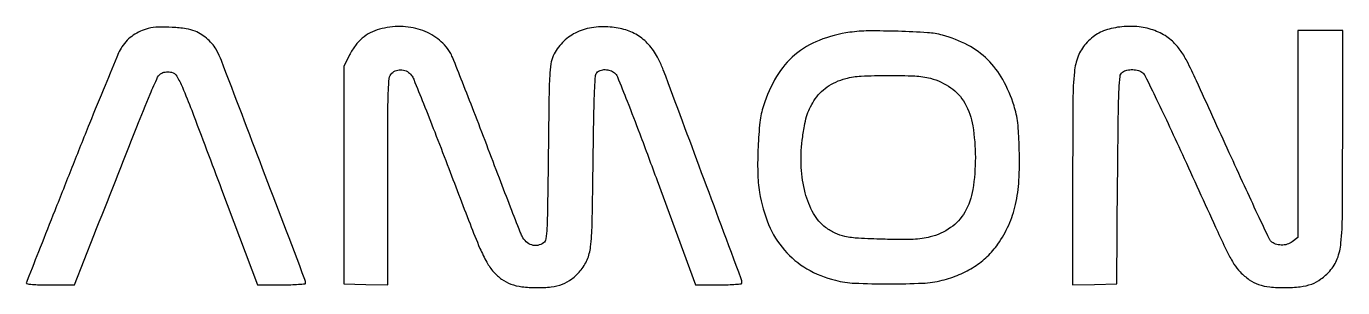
# Model space of a CAD drawing. Extents: x 0 to 673, y 1 to 134.
import ezdxf

# ---------------------------------------------------------------- set-up
doc = ezdxf.new("R2010")
doc.units = 0

msp = doc.modelspace()

# ---------------------------------------------------------------- linework, layer by layer
for points in [[(62.589293, 132.945469, 0.042478), (58.537683, 131.554599, 0.047318), (54.932406, 129.537229, 0.047783), (51.800105, 126.897797, 0.044905), (49.152889, 123.659759, 0.049546), (47.405419, 120.434897, 0.001065), (40.474558, 103.831304, 0.002439), (32.496297, 84.335308, 0.001642), (23.568257, 62, -0.000019), (14.803918, 39.866006, -0.00003), (7.340726, 21.023438, -0.000004), (0.696277, 4.251355, -0.002256), (0.294333, 3.25, 0.450564), (0.603731, 2.626179, 0.040068), (2.549526, 2.264789, 0.021616), (6.045572, 2.053658, 0.004273), (12.32347, 2), (24.860917, 2), (34.828665, 27.25, -0.000233), (56.777355, 82.773863, -0.00481), (63.552319, 99.41947, -0.010157), (67.378332, 108.068839, -0.178481), (69.520554, 110.191319, -0.054087), (70.605905, 110.550339, -0.032878), (71.944506, 110.746703, -0.032667), (73.314421, 110.766721, -0.04884), (74.497636, 110.589949, -0.199513), (77.111242, 108.644984, -0.033398), (80.004091, 102.955827, -0.010216), (84.767963, 91.138896, -0.000475), (100.054825, 50.75), (118.453369, 2), (130.726685, 2, 0.006515), (135.432685, 2.061318, 0.010829), (139.394714, 2.250511, 0.00463), (142.685933, 2.509844, 0.388698), (143, 2.852804, 0.091333), (142.669291, 4.648161, 0.000042), (121.016922, 61.413051, 0.000126), (99.949824, 116.587943, 0.029042), (97.697444, 121.590488, 0.050614), (95.725857, 124.584929, 0.039888), (93.041117, 127.391896, 0.039159), (89.88326, 129.790709, 0.043703), (86.5, 131.569348, 0.064463), (81.918199, 132.827102, 0.020421), (74.849599, 133.524379, 0.020774), (67.668487, 133.638906, 0.055101)], [(180.71348, 132.577822, 0.054737), (176.022749, 130.747282, 0.057628), (171.928833, 127.967087, 0.055052), (168.429009, 124.203587, 0.043167), (165.5, 119.456561), (162.5, 113.5), (162.5, 58), (162.5, 2.5), (173.75, 2.217249), (185, 1.934498), (185, 54.967249, -0.000547), (185.037928, 89.624195, -0.008792), (185.269412, 101.330151, -0.022743), (185.777706, 107.452343, -0.165765), (187.058961, 110.058961, -0.116417), (189.403226, 111.507904, -0.107038), (192.224123, 111.815331, -0.10422), (194.980172, 110.925198, -0.10489), (197.135312, 109, -0.062118), (198.256291, 106.989352, -0.000943), (203.254246, 94.571266, -0.002524), (208.964956, 80.093247, -0.001664), (215.391649, 63.391543, 0.000966), (227.008681, 33.074938, 0.009866), (232.094656, 20.616867, 0.024408), (235.564611, 13.544606, 0.05395), (239.017888, 8.632408, 0.057035), (243.167317, 4.871539, 0.067504), (247.840959, 2.393263, 0.057862), (253.57769, 1.006604, 0.029364), (261, 0.53942, 0.030312), (268.547789, 0.965988, 0.062004), (274.296844, 2.378424, 0.071201), (279.004984, 4.99296, 0.053493), (283.321882, 9.062943, 0.075878), (286.867335, 14.762522, 0.071719), (288.638316, 21.371392, 0.024746), (289.42567, 32.740434, 0.001746), (289.940864, 64.598175, -0.001179), (290.286533, 87.585858, -0.006201), (290.662671, 100.206615, -0.005535), (291.099893, 108.407239, -0.158545), (291.872445, 110.348175, -0.137702), (293.602667, 111.541645, -0.085468), (296.054953, 111.93646, -0.079471), (298.675205, 111.488023, -0.091514), (300.885229, 110.25, -0.123724), (302.31486, 108.295185, -0.002082), (307.325126, 95.790701, -0.004274), (313.748077, 79.150958, -0.001517), (322.657198, 55.25), (342.322369, 2), (354.161185, 2, 0.00665), (359.018103, 2.064599, 0.014224), (362.762584, 2.270921, 0.009127), (365.62049, 2.562704, 0.379488), (366, 2.990724, 0.089446), (365.636762, 5.004961, 0.000056), (345.400909, 59.26792, 0.000168), (325.778701, 111.813196, 0.028764), (323.3415, 117.341207, 0.056281), (318.882654, 124.070268, 0.07198), (313.345557, 129.019948, 0.071866), (306.625027, 132.202287, 0.055876), (298.668934, 133.708677, 0.05874), (289.110968, 133.308354, 0.077425), (280.825923, 130.620158, 0.083676), (274.229152, 125.757082, 0.083649), (269.589787, 119, 0.070889), (268.353639, 114.905769, 0.024813), (267.725681, 108.774624, 0.009516), (267.359553, 97.822799, 0.000809), (267, 69.668245, -0.000719), (266.643235, 41.334546, -0.009676), (266.296761, 30.958976, -0.021721), (265.763299, 25.428876, -0.202764), (264.55887, 23.418245, -0.112154), (261.6502, 22.162294, -0.12128), (258.572343, 22.338367, -0.11298), (255.764562, 23.959185, -0.088034), (253.635334, 26.779644, -0.024972), (252.699316, 28.869501, -0.000357), (247.745021, 41.625896, -0.000988), (242.037154, 56.44061, -0.000651), (235.528616, 73.5, 0.001381), (228.977918, 90.594996, 0.002051), (223.139139, 105.524629, 0.000888), (218.074273, 118.254236, 0.04199), (216.832717, 120.732778, 0.094464), (210.513944, 127.699237, 0.082399), (201.777918, 132.261943, 0.077105), (191.496721, 133.952638, 0.068051)], [(421.156284, 130.991976, 0.058419), (405.453268, 126.876924, 0.082888), (393.081108, 119.487625, 0.08242), (383.731662, 108.444478, 0.057082), (376.98556, 93.5, 0.049965), (375.194844, 85.104307, 0.016283), (374.209605, 72.454847, 0.016737), (374.056621, 59.37497, 0.0344), (374.982363, 49.179117, 0.058501), (379.635242, 32.762945, 0.079915), (387.690039, 19.700115, 0.083392), (399.131477, 10.211686, 0.070293), (413.728678, 4.286358, 0.050471), (423.642451, 2.844884, 0.010884), (441, 2.46701, 0.010884), (458.357549, 2.844884, 0.050471), (468.271322, 4.286358, 0.037582), (477.079363, 7.208911, 0.045135), (484.796996, 11.283005, 0.047206), (491.370301, 16.493572, 0.048659), (496.77585, 22.795958, 0.047328), (502.307604, 32.522237, 0.049565), (505.809631, 42.967895, 0.04205), (507.552644, 55.302117, 0.021776), (507.751849, 70.876745, 0.005561), (507.405881, 79.133495, 0.0166), (506.919058, 84.767432, 0.022959), (506.175745, 89.223111, 0.024411), (505.037899, 93.5, 0.049613), (499.280438, 106.820337, 0.071449), (491.522021, 117.03071, 0.073307), (481.369287, 124.464505, 0.055482), (468.5, 129.527318, 0.050093), (460.863393, 130.789922, 0.008206), (445.881026, 131.499699, 0.009184), (430.739425, 131.689874, 0.033457)], [(554.717502, 132.908424, 0.031223), (550.836072, 131.734559, 0.046001), (547.628464, 130.192817, 0.045208), (544.71707, 128.068552, 0.028855), (541.731285, 125.124325, 0.090577), (537.784291, 118.744756, 0.069089), (535.864895, 110.743278, 0.022801), (535.126458, 96.522419, 0.001571), (535, 56.285748), (535, 1.934498), (546.25, 2.217249), (557.5, 2.5), (558, 55.831076, -0.000583), (558.357764, 89.766681, -0.008212), (558.700412, 101.942948, -0.017061), (559.215002, 108.470006, -0.209691), (560.44113, 110.581076, -0.100757), (562.760934, 111.646056, -0.065441), (565.706647, 111.938189, -0.065628), (568.6175, 111.459725, -0.103214), (570.833554, 110.25, -0.102668), (572.062488, 108.669129, -0.001189), (577.911821, 96.676562, -0.003567), (584.553654, 82.723889, -0.002314), (592.043867, 66.5, 0.000331), (609.143634, 29.072308, 0.007306), (614.290415, 18.247619, 0.026276), (617.457518, 12.598597, 0.051862), (620.636622, 8.562291, 0.046455), (625.260726, 4.610441, 0.069351), (629.980965, 2.177905, 0.059718), (635.695614, 0.911567, 0.02576), (643.5, 0.542385, 0.027438), (651.330406, 1.005711, 0.060332), (657.154738, 2.396998, 0.070129), (661.920325, 4.969763, 0.050299), (666.414243, 9.036757, 0.092871), (670.267046, 15.327883, 0.067262), (672.144673, 23.348167, 0.022341), (672.873944, 37.643107, 0.001574), (673, 77.681501), (673, 132), (661.5, 132), (650, 132), (650, 79.07258), (650, 26.14516), (647.250313, 23.982256, -0.098027), (644.710909, 22.68885, -0.074537), (641.605798, 22.292814, -0.07642), (638.59995, 22.822675, -0.115097), (636.349972, 24.221456, -0.08606), (635.542182, 25.368167, -0.000437), (629.551943, 38.055017, -0.001954), (622.793671, 52.547534, -0.001235), (615.017177, 69.504996, 0.000446), (598.255891, 106.207459, 0.010594), (593.31058, 116.432627, 0.038784), (589.951982, 121.920579, 0.04805), (585.991713, 126.410982, 0.07611), (579.784879, 130.658178, 0.060906), (572.102016, 133.259789, 0.057189), (563.532968, 134.038185, 0.051945)], [(462.37254, 107.491183, -0.090013), (472.729644, 102.686599, -0.111011), (479.857303, 94.814226, -0.088524), (483.950206, 83.172957, -0.040034), (485.270797, 67, -0.040553), (483.974703, 50.754759, -0.089758), (479.84692, 39.075004, -0.112227), (472.622692, 31.199098, -0.089666), (462.106484, 26.424993, -0.028624), (458.033633, 25.64141, -0.021135), (453.461161, 25.226133, -0.014237), (447.370806, 25.105305, -0.004285), (438.106484, 25.264701, -0.007301), (425.539993, 25.772355, -0.036924), (418.58452, 26.673147, -0.061442), (413.613352, 28.350023, -0.049031), (408.775256, 31.29003, -0.106182), (402.582963, 38.419045, -0.060387), (398.296153, 49.059107, -0.053274), (396.268543, 61.957447, -0.044338), (396.812049, 75.835426, -0.009963), (397.897694, 83.13289, -0.030291), (399.031589, 88.015756, -0.0396), (400.55287, 91.96257, -0.029739), (402.811962, 96.03452, -0.04953), (405.830652, 99.884511, -0.048791), (409.56168, 103.087258, -0.047095), (413.970137, 105.598103, -0.040417), (419, 107.393314, -0.053292), (426.897913, 108.631796, -0.011702), (440.650795, 108.984763, -0.011744), (454.410286, 108.69261, -0.052571)]]:
    msp.add_lwpolyline(points, format="xyb", close=True)

doc.saveas('drawing.dxf')
